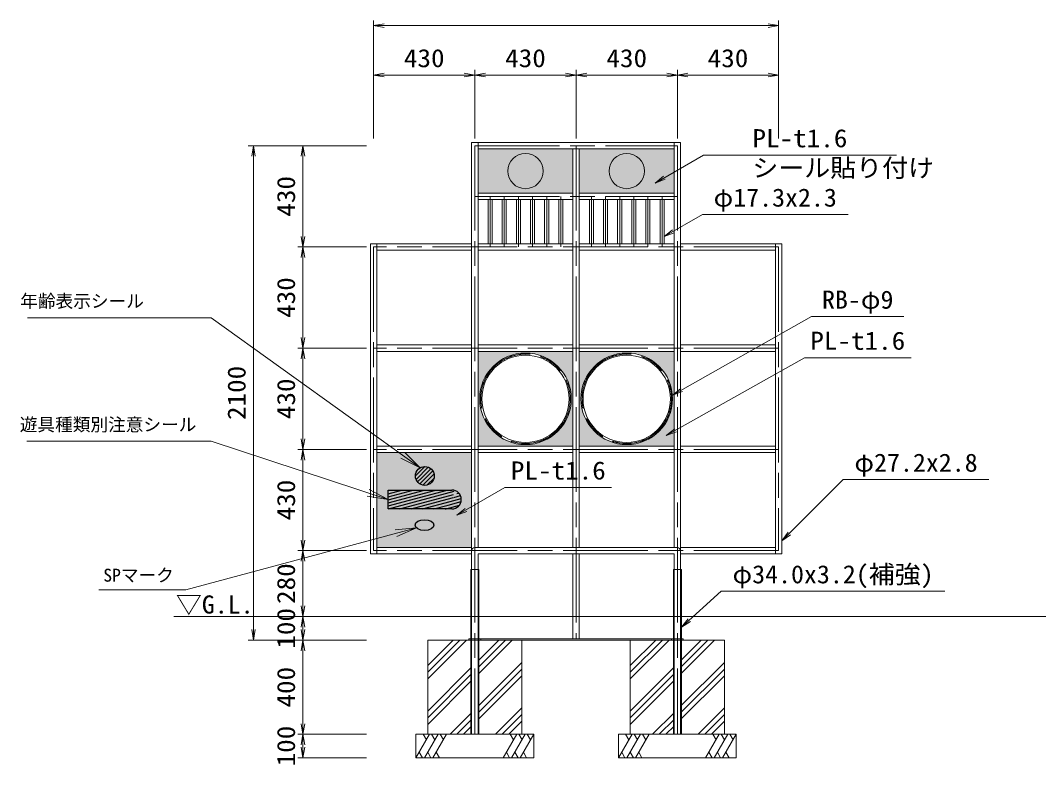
# Model space of a CAD drawing. Units: millimetres at full size, sheet at 1:30. Extents: x 0 to 12600, y 0 to 8910.
# Drawn here: x 2488 to 6813, y 1967 to 5128 of the extents above; entities that cross this region are included whole.
import ezdxf
from ezdxf.enums import TextEntityAlignment as Align

# ---------------------------------------------------------------- set-up
doc = ezdxf.new("R2010")
doc.units = ezdxf.units.MM
doc.header["$LTSCALE"] = 30
doc.linetypes.add('CHAIN', pattern=[18.5, 12, -1.5, 3.5, -1.5])
for name, color, linetype, lineweight in [('D-BMK', 2, 'CHAIN', 13), ('D-STR', 1, 'Continuous', 13), ('D-STR-DIM', 7, 'Continuous', 13), ('D-STR-HTXT', 7, 'Continuous', 13), ('D-STR-HTXT\u3000旗上げ', 7, 'Continuous', 13), ('D-STR-STR1', 7, 'Continuous', 13), ('D-STR-TXT', 7, 'Continuous', 13), ('D-STR\u3000構造物外形線', 1, 'Continuous', 25)]:
    doc.layers.add(name, color=color, linetype=linetype, lineweight=lineweight)
doc.styles.add('ＭＳ ゴシック', font='')
doc.styles.get('ＭＳ ゴシック').set_extended_font_data('MS Gothic')

# ---------------------------------------------------------------- blocks, each defined once
blk = doc.blocks.new('open_arrow')
at = {"color": 0, "linetype": 'Continuous', "lineweight": -2}
blk.add_lwpolyline([(7.5, 1.25), (0, 0), (7.5, -1.25)], dxfattribs=at)

msp = doc.modelspace()

# ---------------------------------------------------------------- hatches: boundary and pattern name
at = {"layer": 'D-STR'}
for points in [[(4432.02, 4582.13), (4834.82, 4582.13), (4834.82, 4394.33), (4432.02, 4394.33)], [(4708.42, 4488.23, 1), (4558.42, 4488.23, 1)], [(4862.02, 4582.13), (5264.82, 4582.13), (5264.82, 4394.33), (4862.02, 4394.33)], [(5138.42, 4488.23, 1), (4988.42, 4488.23, 1)], [(4002.02, 2889.33), (4404.82, 2889.33), (4404.82, 3292.13), (4002.02, 3292.13)]]:
    msp.add_hatch(color=256, dxfattribs=at).paths.add_polyline_path(points)
h = msp.add_hatch(color=256, dxfattribs=at)
h.paths.add_polyline_path([(4432.02, 3722.13), (4834.82, 3722.13), (4834.82, 3319.33), (4432.02, 3319.33)])
h.paths.add_polyline_path([(4827.92, 3520.73, 1), (4438.92, 3520.73, 1)], flags=16)
h = msp.add_hatch(color=256, dxfattribs=at)
h.paths.add_polyline_path([(4862.02, 3722.13), (5264.82, 3722.13), (5264.82, 3319.33), (4862.02, 3319.33)])
h.paths.add_polyline_path([(5257.92, 3520.73, 1), (4868.92, 3520.73, 1)], flags=16)

# ---------------------------------------------------------------- linework, layer by layer
at = {"layer": 'D-BMK'}
for p, q in [((4418.42, 4595.73), (4418.42, 2095.73)), ((4418.42, 4595.73), (5278.42, 4595.73)), ((4848.42, 4595.73), (4848.42, 2501.73)), ((5278.42, 4595.73), (5278.42, 2095.73)), ((4418.42, 4380.73), (5278.42, 4380.73)), ((4483.42, 4380.73), (4483.42, 4165.73)), ((4543.42, 4380.73), (4543.42, 4165.73)), ((4603.42, 4380.73), (4603.42, 4165.73)), ((4663.42, 4380.73), (4663.42, 4165.73)), ((4723.42, 4380.73), (4723.42, 4165.73)), ((4783.42, 4380.73), (4783.42, 4165.73)), ((4913.42, 4380.73), (4913.42, 4165.73)), ((4973.42, 4380.73), (4973.42, 4165.73)), ((5033.42, 4380.73), (5033.42, 4165.73)), ((5093.42, 4380.73), (5093.42, 4165.73)), ((5153.42, 4380.73), (5153.42, 4165.73)), ((5213.42, 4380.73), (5213.42, 4165.73)), ((3988.42, 4165.73), (3988.42, 2875.73)), ((5708.42, 4165.73), (3988.42, 4165.73)), ((5708.42, 4165.73), (5708.42, 2875.73)), ((5708.42, 3735.73), (3988.42, 3735.73)), ((5708.42, 3305.73), (3988.42, 3305.73)), ((5708.42, 2875.73), (3988.42, 2875.73))]:
    msp.add_line(p, q, dxfattribs=at)
for centre in [(4633.42, 3520.73), (5063.42, 3520.73)]:
    msp.add_circle(centre, 190, dxfattribs=at)
at = {"layer": 'D-STR'}
for p, q in [((4404.82, 4609.33), (4404.82, 2095.73)), ((4404.82, 4609.33), (5292.02, 4609.33)), ((4432.02, 4609.33), (4432.02, 2889.33)), ((5264.82, 4609.33), (5264.82, 2889.33)), ((5292.02, 4609.33), (5292.02, 2095.73)), ((4432.02, 4582.13), (5264.82, 4582.13)), ((4834.82, 4582.13), (4834.82, 2889.33)), ((4862.02, 4582.13), (4862.02, 2889.33)), ((4432.02, 4394.33), (4834.82, 4394.33)), ((4862.02, 4394.33), (5264.82, 4394.33)), ((4432.02, 4367.13), (4834.82, 4367.13)), ((4474.77, 4367.13), (4474.77, 4179.33)), ((4492.07, 4367.13), (4492.07, 4179.33)), ((4534.77, 4367.13), (4534.77, 4179.33)), ((4552.07, 4367.13), (4552.07, 4179.33)), ((4594.77, 4367.13), (4594.77, 4179.33)), ((4612.07, 4367.13), (4612.07, 4179.33)), ((4654.77, 4367.13), (4654.77, 4179.33)), ((4672.07, 4367.13), (4672.07, 4179.33)), ((4714.77, 4367.13), (4714.77, 4179.33)), ((4732.07, 4367.13), (4732.07, 4179.33)), ((4774.77, 4367.13), (4774.77, 4179.33)), ((4792.07, 4367.13), (4792.07, 4179.33)), ((4862.02, 4367.13), (5264.82, 4367.13)), ((4904.77, 4367.13), (4904.77, 4179.33)), ((4922.07, 4367.13), (4922.07, 4179.33)), ((4964.77, 4367.13), (4964.77, 4179.33)), ((4982.07, 4367.13), (4982.07, 4179.33)), ((5024.77, 4367.13), (5024.77, 4179.33)), ((5042.07, 4367.13), (5042.07, 4179.33)), ((5084.77, 4367.13), (5084.77, 4179.33)), ((5102.07, 4367.13), (5102.07, 4179.33)), ((5144.77, 4367.13), (5144.77, 4179.33)), ((5162.07, 4367.13), (5162.07, 4179.33)), ((5204.77, 4367.13), (5204.77, 4179.33)), ((5222.07, 4367.13), (5222.07, 4179.33)), ((4404.82, 4179.33), (3974.82, 4179.33)), ((3974.82, 4179.33), (3974.82, 2862.13)), ((4002.02, 4179.33), (4002.02, 2862.13)), ((4404.82, 4152.13), (4002.02, 4152.13)), ((4834.82, 4179.33), (4432.02, 4179.33)), ((4834.82, 4152.13), (4432.02, 4152.13)), ((5264.82, 4179.33), (4862.02, 4179.33)), ((5264.82, 4152.13), (4862.02, 4152.13)), ((5722.02, 4179.33), (5292.02, 4179.33)), ((5694.82, 4152.13), (5292.02, 4152.13)), ((5694.82, 4179.33), (5694.82, 2862.13)), ((5722.02, 4179.33), (5722.02, 2862.13)), ((4404.82, 3749.33), (4002.02, 3749.33)), ((4404.82, 3722.13), (4002.02, 3722.13)), ((4834.82, 3749.33), (4432.02, 3749.33)), ((4834.82, 3722.13), (4432.02, 3722.13)), ((5264.82, 3749.33), (4862.02, 3749.33)), ((5264.82, 3722.13), (4862.02, 3722.13)), ((5694.82, 3749.33), (5292.02, 3749.33)), ((5694.82, 3722.13), (5292.02, 3722.13)), ((4404.82, 3319.33), (4002.02, 3319.33)), ((4404.82, 3292.13), (4002.02, 3292.13)), ((4834.82, 3319.33), (4432.02, 3319.33)), ((4834.82, 3292.13), (4432.02, 3292.13)), ((5264.82, 3319.33), (4862.02, 3319.33)), ((5264.82, 3292.13), (4862.02, 3292.13)), ((5694.82, 3319.33), (5292.02, 3319.33)), ((5694.82, 3292.13), (5292.02, 3292.13)), ((4404.82, 2862.13), (3974.82, 2862.13)), ((4404.82, 2889.33), (4002.02, 2889.33)), ((5278.42, 2889.33), (4418.42, 2889.33)), ((4432.02, 2862.13), (4432.02, 2095.73)), ((5264.82, 2862.13), (4432.02, 2862.13)), ((4834.82, 2862.13), (4834.82, 2501.73)), ((4862.02, 2862.13), (4862.02, 2501.73)), ((5264.82, 2862.13), (5264.82, 2095.73)), ((5694.82, 2889.33), (5292.02, 2889.33)), ((5722.02, 2862.13), (5292.02, 2862.13)), ((3139.67, 2595.73), (10012.56, 2595.73))]:
    msp.add_line(p, q, dxfattribs=at)
for points in [[(4827.92, 3520.73, 1), (4438.92, 3520.73, 1)], [(5257.92, 3520.73, 1), (4868.92, 3520.73, 1)]]:
    msp.add_lwpolyline(points, format="xyb", close=True, dxfattribs=at)
for points in [[(4401.42, 2095.73), (4401.42, 2795.73), (4435.42, 2795.73), (4435.42, 2095.73)], [(5261.42, 2095.73), (5261.42, 2795.73), (5295.42, 2795.73), (5295.42, 2095.73)], [(4393.42, 2495.73), (4393.42, 2501.73), (4443.42, 2501.73), (4443.42, 2495.73)], [(4443.42, 2495.73), (4443.42, 2501.73), (5253.42, 2501.73), (5253.42, 2495.73)], [(5253.42, 2495.73), (5253.42, 2501.73), (5303.42, 2501.73), (5303.42, 2495.73)]]:
    msp.add_lwpolyline(points, close=True, dxfattribs=at)
for centre, radius in [((4633.42, 4488.23), 75), ((5063.42, 4488.23), 75), ((4633.42, 3520.73), 194.5), ((4633.42, 3520.73), 185.5), ((5063.42, 3520.73), 194.5), ((5063.42, 3520.73), 185.5)]:
    msp.add_circle(centre, radius, dxfattribs=at)
for centre, start, end in [((4418.42, 2875.73), 90, 180), ((5278.42, 2875.73), 0, 90)]:
    msp.add_arc(centre, 13.6, start, end, dxfattribs=at)
at = {"layer": 'D-STR-DIM'}
for p, q in [((3988.42, 4625.73), (3988.42, 5128.23)), ((3988.42, 5105.73), (5708.42, 5105.73)), ((5708.42, 4625.73), (5708.42, 5128.23)), ((3988.42, 4625.73), (3988.42, 4918.23)), ((3988.42, 4895.73), (4418.42, 4895.73)), ((4418.42, 4625.73), (4418.42, 4918.23)), ((4418.42, 4625.73), (4418.42, 4918.23)), ((4418.42, 4895.73), (4848.42, 4895.73)), ((4848.42, 4625.73), (4848.42, 4918.23)), ((4848.42, 4625.73), (4848.42, 4918.23)), ((4848.42, 4895.73), (5278.42, 4895.73)), ((5278.42, 4625.73), (5278.42, 4918.23)), ((5278.42, 4625.73), (5278.42, 4918.23)), ((5278.42, 4895.73), (5708.42, 4895.73)), ((5708.42, 4625.73), (5708.42, 4918.23)), ((3958.42, 4595.73), (3455.92, 4595.73)), ((3478.42, 2495.73), (3478.42, 4595.73)), ((3958.42, 4595.73), (3665.92, 4595.73)), ((3688.42, 4165.73), (3688.42, 4595.73)), ((3958.42, 4165.73), (3665.92, 4165.73)), ((3958.42, 4165.73), (3665.92, 4165.73)), ((3688.42, 3735.73), (3688.42, 4165.73)), ((3958.42, 3735.73), (3665.92, 3735.73)), ((3958.42, 3735.73), (3665.92, 3735.73)), ((3688.42, 3305.73), (3688.42, 3735.73)), ((3958.42, 3305.73), (3665.92, 3305.73)), ((3958.42, 3305.73), (3665.92, 3305.73)), ((3688.42, 2875.73), (3688.42, 3305.73)), ((3958.42, 2875.73), (3665.92, 2875.73)), ((3958.42, 2875.73), (3665.92, 2875.73)), ((3688.42, 2595.73), (3688.42, 2875.73)), ((3958.42, 2595.73), (3665.92, 2595.73)), ((3958.42, 2595.73), (3665.92, 2595.73)), ((3688.42, 2495.73), (3688.42, 2595.73)), ((3958.42, 2495.73), (3455.92, 2495.73)), ((3958.42, 2495.73), (3665.92, 2495.73)), ((3958.42, 2495.73), (3665.92, 2495.73)), ((3688.42, 2095.73), (3688.42, 2495.73)), ((3958.42, 2095.73), (3665.92, 2095.73)), ((3958.42, 2095.73), (3665.92, 2095.73)), ((3688.42, 1995.73), (3688.42, 2095.73)), ((3958.42, 1995.73), (3665.92, 1995.73))]:
    msp.add_line(p, q, dxfattribs=at)
at = {"layer": 'D-STR-HTXT'}
for points in [[(5183.77, 4437.16), (5388.76, 4555.51), (6208.96, 4555.51)], [(5222.07, 4209.62), (5384.63, 4303.48), (6003.23, 4303.48)], [(5257.33, 3535.81), (5848.62, 3869.87), (6240.42, 3869.87)], [(5231.57, 3364.2), (5818.2, 3695.46), (6270.9, 3695.46)], [(5722.02, 2916.79), (5982.67, 3177.44), (6601.27, 3177.44)], [(4341.42, 3025.89), (4546.4, 3144.23), (4999.1, 3144.23)], [(5295.42, 2550.82), (5464.37, 2703.28), (6414.77, 2703.28)]]:
    msp.add_lwpolyline(points, dxfattribs=at)
at = {"layer": 'D-STR-HTXT\u3000旗上げ'}
for points in [[(4185.92, 3227.81), (3298.82, 3865.25), (3286.82, 3865.25), (2518.3, 3865.25), (2902.56, 3865.25)], [(4050.92, 3093.17), (3299.03, 3340.56), (3287.03, 3340.56), (2516.26, 3340.56), (2901.65, 3340.56)], [(4170.3, 2973.07), (3191.09, 2709.86), (2822.09, 2709.86), (3006.59, 2709.86)]]:
    msp.add_lwpolyline(points, dxfattribs=at)
at = {"layer": 'D-STR-STR1'}
for p, q in [((4354.67, 2495.73), (4218.42, 2359.48)), ((4382.95, 2495.73), (4218.42, 2331.2)), ((4326.38, 2495.73), (4218.42, 2387.76)), ((4548.02, 2495.73), (4432.02, 2379.73)), ((4576.3, 2495.73), (4432.02, 2351.44)), ((4519.73, 2495.73), (4432.02, 2408.01)), ((5214.67, 2495.73), (5078.42, 2359.48)), ((5242.95, 2495.73), (5078.42, 2331.2)), ((5186.38, 2495.73), (5078.42, 2387.76)), ((5408.02, 2495.73), (5292.02, 2379.73)), ((5436.3, 2495.73), (5292.02, 2351.44)), ((5379.73, 2495.73), (5292.02, 2408.01)), ((4404.82, 2380.81), (4218.42, 2194.41)), ((4618.42, 2401.06), (4432.02, 2214.66)), ((5264.82, 2380.81), (5078.42, 2194.41)), ((5478.42, 2401.06), (5292.02, 2214.66)), ((4404.82, 2352.53), (4218.42, 2166.13)), ((4618.42, 2372.78), (4432.02, 2186.38)), ((4618.42, 2344.49), (4432.02, 2158.09)), ((5264.82, 2352.53), (5078.42, 2166.13)), ((5478.42, 2372.78), (5292.02, 2186.38)), ((5478.42, 2344.49), (5292.02, 2158.09)), ((4404.82, 2324.24), (4218.42, 2137.84)), ((5264.82, 2324.24), (5078.42, 2137.84)), ((4618.42, 2207.71), (4506.43, 2095.73)), ((5478.42, 2207.71), (5366.43, 2095.73)), ((4404.82, 2187.46), (4313.08, 2095.73)), ((4618.42, 2179.43), (4534.72, 2095.73)), ((5264.82, 2187.46), (5173.08, 2095.73)), ((5478.42, 2179.43), (5394.72, 2095.73)), ((4404.82, 2159.18), (4341.37, 2095.73)), ((4404.82, 2130.89), (4369.65, 2095.73)), ((4618.42, 2151.14), (4563, 2095.73)), ((5264.82, 2159.18), (5201.37, 2095.73)), ((5264.82, 2130.89), (5229.65, 2095.73)), ((5478.42, 2151.14), (5423, 2095.73)), ((4168.42, 1995.73), (4226.15, 2095.73)), ((4198.8, 2095.73), (4212.48, 2072.04)), ((4204.49, 1995.73), (4262.22, 2095.73)), ((4234.87, 2095.73), (4248.55, 2072.04)), ((4240.56, 1995.73), (4298.29, 2095.73)), ((4270.94, 2095.73), (4284.62, 2072.04)), ((4538.54, 1995.73), (4596.28, 2095.73)), ((4568.93, 2095.73), (4582.6, 2072.04)), ((4574.61, 1995.73), (4632.35, 2095.73)), ((4605, 2095.73), (4618.67, 2072.04)), ((4610.68, 1995.73), (4668.42, 2095.73)), ((4641.07, 2095.73), (4654.74, 2072.04)), ((5028.42, 1995.73), (5086.15, 2095.73)), ((5058.8, 2095.73), (5072.48, 2072.04)), ((5064.49, 1995.73), (5122.22, 2095.73)), ((5094.87, 2095.73), (5108.55, 2072.04)), ((5100.56, 1995.73), (5158.29, 2095.73)), ((5130.94, 2095.73), (5144.62, 2072.04)), ((5398.54, 1995.73), (5456.28, 2095.73)), ((5428.93, 2095.73), (5442.6, 2072.04)), ((5434.61, 1995.73), (5492.35, 2095.73)), ((5465, 2095.73), (5478.67, 2072.04)), ((5470.68, 1995.73), (5528.42, 2095.73)), ((5501.07, 2095.73), (5514.74, 2072.04)), ((4182.09, 2019.41), (4195.76, 1995.73)), ((4218.16, 2019.41), (4231.83, 1995.73)), ((4254.23, 2019.41), (4267.9, 1995.73)), ((4552.22, 2019.41), (4565.89, 1995.73)), ((4588.29, 2019.41), (4601.96, 1995.73)), ((4624.36, 2019.41), (4638.03, 1995.73)), ((5042.09, 2019.41), (5055.76, 1995.73)), ((5078.16, 2019.41), (5091.83, 1995.73)), ((5114.23, 2019.41), (5127.9, 1995.73)), ((5412.22, 2019.41), (5425.89, 1995.73)), ((5448.29, 2019.41), (5461.96, 1995.73)), ((5484.36, 2019.41), (5498.03, 1995.73))]:
    msp.add_line(p, q, dxfattribs=at)
for points in [[(4218.42, 2495.73), (4218.42, 2095.73), (4618.42, 2095.73), (4618.42, 2495.73)], [(5078.42, 2495.73), (5078.42, 2095.73), (5478.42, 2095.73), (5478.42, 2495.73)], [(4168.42, 2095.73), (4168.42, 1995.73), (4668.42, 1995.73), (4668.42, 2095.73)], [(5028.42, 2095.73), (5028.42, 1995.73), (5528.42, 1995.73), (5528.42, 2095.73)]]:
    msp.add_lwpolyline(points, close=True, dxfattribs=at)
at = {"layer": 'D-STR\u3000構造物外形線'}
for p, q in [((4165.92, 3193.59), (4205.49, 3233.16)), ((4168.65, 3178.64), (4220.44, 3230.44)), ((4184.65, 3159.29), (4235.76, 3210.39)), ((4193.93, 3186.25), (4231.55, 3223.87)), ((4197.17, 3154.13), (4244.95, 3201.91)), ((4235.76, 3210.39), (4239.79, 3214.43)), ((4175.21, 3167.53), (4193.93, 3186.25)), ((4214.91, 3154.19), (4244.89, 3184.18)), ((4050.92, 3130.73), (4060.02, 3133.17)), ((4050.92, 3117.79), (4108.32, 3133.17)), ((4050.92, 3104.85), (4156.62, 3133.17)), ((4050.92, 3091.91), (4204.91, 3133.17)), ((4050.92, 3078.97), (4253.21, 3133.17)), ((4050.92, 3066.03), (4301.5, 3133.17)), ((4051.24, 3053.17), (4330.16, 3127.91)), ((4099.53, 3053.17), (4327.99, 3114.39)), ((4342.06, 3118.16), (4350.26, 3120.35)), ((4147.83, 3053.17), (4322.52, 3099.98)), ((4196.13, 3053.17), (4313.69, 3084.67)), ((4304.85, 3069.36), (4359.88, 3084.11)), ((4313.69, 3084.67), (4360.71, 3097.27)), ((4322.52, 3099.98), (4325.81, 3100.86)), ((4328.59, 3101.61), (4357.5, 3109.35)), ((4244.42, 3053.17), (4304.85, 3069.36)), ((4292.72, 3053.17), (4296.01, 3054.05)), ((4296.01, 3054.05), (4353.04, 3069.33))]:
    msp.add_line(p, q, dxfattribs=at)
msp.add_lwpolyline([(4320.91, 3053.17), (4050.92, 3053.17), (4050.92, 3133.17), (4320.93, 3133.17)], dxfattribs=at)
msp.add_circle((4205.92, 3193.17), 40, dxfattribs=at)
msp.add_arc((4320.92, 3093.17), 40, 269.98647, 89.98647, dxfattribs=at)
msp.add_ellipse((4204.77, 2984.31), major_axis=(-39.5, 0), ratio=0.582278, dxfattribs=at)

# ---------------------------------------------------------------- block references
at = {"layer": 'D-STR-DIM', "xscale": 6, "yscale": 6}
for p in [(3988.42, 5105.73), (3988.42, 4895.73), (4418.42, 4895.73), (4848.42, 4895.73), (5278.42, 4895.73)]:
    msp.add_blockref('open_arrow', p, dxfattribs=at)
for p, rotation in [((5708.42, 5105.73), 180), ((4418.42, 4895.73), 180), ((4848.42, 4895.73), 180), ((5278.42, 4895.73), 180), ((5708.42, 4895.73), 180), ((3478.42, 4595.73), 270), ((3688.42, 4595.73), 270), ((3688.42, 4165.73), 90), ((3688.42, 4165.73), 270), ((3688.42, 3735.73), 90), ((3688.42, 3735.73), 270), ((3688.42, 3305.73), 90), ((3688.42, 3305.73), 270), ((3688.42, 2875.73), 90), ((3688.42, 2875.73), 270), ((3688.42, 2595.73), 90), ((3688.42, 2595.73), 270), ((3478.42, 2495.73), 90), ((3688.42, 2495.73), 90), ((3688.42, 2495.73), 270), ((3688.42, 2095.73), 90), ((3688.42, 2095.73), 270), ((3688.42, 1995.73), 90)]:
    msp.add_blockref('open_arrow', p, dxfattribs=dict(at, rotation=rotation))
at = {"layer": 'D-STR-HTXT', "xscale": 6, "yscale": 6}
for p, rotation in [((5183.77, 4437.16), 30), ((5222.07, 4209.62), 30), ((5257.33, 3535.81), 29.5), ((5231.57, 3364.2), 29.5), ((4341.42, 3025.89), 30), ((5722.02, 2916.79), 45), ((5295.42, 2550.82), 42.1)]:
    msp.add_blockref('open_arrow', p, dxfattribs=dict(at, rotation=rotation))
at = {"layer": 'D-STR-HTXT\u3000旗上げ', "xscale": 12, "yscale": 12}
for p, rotation in [((4185.92, 3227.81), 144.3), ((4050.92, 3093.17), 161.8), ((4170.3, 2973.07), 195)]:
    msp.add_blockref('open_arrow', p, dxfattribs=dict(at, rotation=rotation))

# ---------------------------------------------------------------- texts
at = {"layer": 'D-STR-DIM', "style": 'ＭＳ ゴシック', "width": 1.1}
for p in [(4203.42, 4906.23), (4633.42, 4906.23), (5063.42, 4906.23), (5493.42, 4906.23)]:
    msp.add_text('430', height=76.98, dxfattribs=at).set_placement(p, align=Align.BOTTOM_CENTER)
for s, p in [('430', (3677.92, 4380.73)), ('430', (3677.92, 3950.73)), ('2100', (3467.92, 3545.73)), ('430', (3677.92, 3520.73)), ('430', (3677.92, 3090.73)), ('280', (3677.92, 2735.73)), ('100', (3677.92, 2545.73)), ('400', (3677.92, 2295.73)), ('100', (3677.92, 2045.73))]:
    msp.add_text(s, height=76.98, rotation=90, dxfattribs=at).set_placement(p, align=Align.BOTTOM_CENTER)
at = {"layer": 'D-STR-HTXT', "style": 'ＭＳ ゴシック'}
for s, width, p in [('PL-t1.6', 1.1, (5798.86, 4566.01)), ('シール貼り付け', 1.05, (5982.61, 4440.01)), ('φ17.3x2.3', 1.05, (5693.93, 4313.98)), ('RB-φ9', 1.05, (6044.52, 3880.37)), ('PL-t1.6', 1.1, (6044.55, 3705.96)), ('φ27.2x2.8', 1.05, (6291.97, 3187.94)), ('PL-t1.6', 1.1, (4772.75, 3154.73)), ('φ34.0x3.2(補強)', 1.05, (5939.57, 2713.78))]:
    msp.add_text(s, height=76.98, dxfattribs=dict(at, width=width)).set_placement(p, align=Align.BOTTOM_CENTER)
at = {"layer": 'D-STR-HTXT\u3000旗上げ', "style": 'ＭＳ ゴシック'}
for s, p in [('年齢表示シール', (2487.73, 3891.89)), ('遊具種類別注意シール', (2485.65, 3367.19)), ('SPマーク', (2840.23, 2727.51))]:
    msp.add_text(s, height=54.99, dxfattribs=at).set_placement(p, align=Align.BOTTOM_LEFT)
at = {"layer": 'D-STR-TXT', "style": 'ＭＳ ゴシック', "width": 1.05}
msp.add_text('▽G.L.', height=76.98, dxfattribs=at).set_placement((3148.56, 2585.48), align=Align.BOTTOM_LEFT)

doc.saveas('drawing.dxf')
